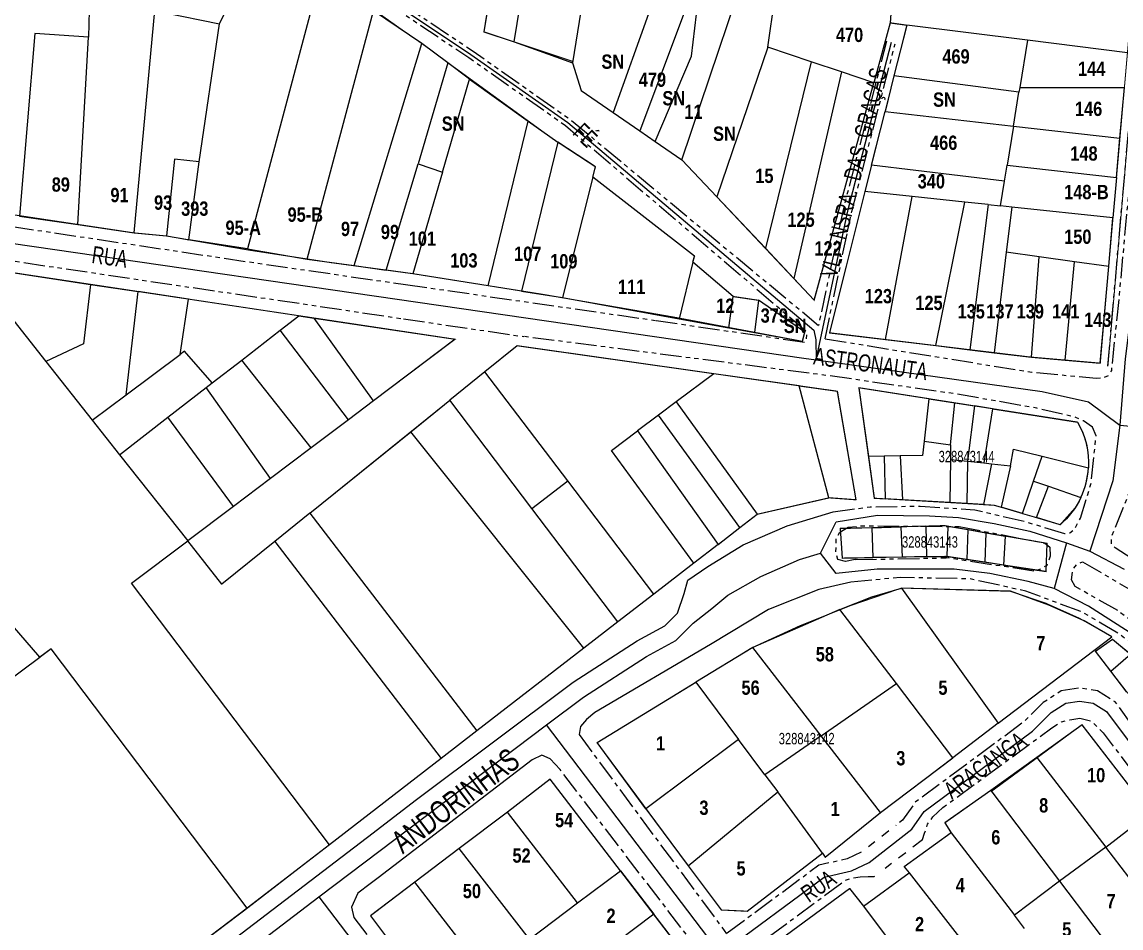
# Model space of a CAD drawing. Extents: x 204381 to 207261, y 4847713 to 4851061.
# Drawn here: x 205879.6 to 206072, y 4849772.9 to 4849931.5 of the extents above; entities that cross this region are included whole.
import ezdxf
from ezdxf.enums import TextEntityAlignment as Align

# ---------------------------------------------------------------- set-up
doc = ezdxf.new("R2010")
doc.units = 0
doc.header["$LTSCALE"] = 1.5
doc.header["$MEASUREMENT"] = 0
doc.linetypes.add('PHANTOMX2', pattern=[5, 2.5, -0.5, 0.5, -0.5, 0.5, -0.5])
doc.linetypes.add('TRACO_13', pattern=[8, 5, -1, 1, -1])
for name, color, linetype in [('CD-MALHA-LOTES', 40, 'CONTINUOUS'), ('CD_TXT_QUADRA', 7, 'CONTINUOUS'), ('HD-VALAS-DRENOS', 170, 'CONTINUOUS'), ('RU-QUADRAS', 210, 'CONTINUOUS'), ('SV-EIXO-RUA-N-PAV', 6, 'CONTINUOUS'), ('SV-EIXO-RUA-PAV', 20, 'CONTINUOUS'), ('SV-RUA-NAO-PAV-S-GUIA-C-GUIA', 7, 'PHANTOMX2'), ('SV-RUA-PAVIM-S-GUIA-C-GUIA', 7, 'CONTINUOUS'), ('SV-TXT-RUA-N-PAV-S-GUIA-C-GUIA', 7, 'CONTINUOUS'), ('SV-TXT-RUA-PAV-S-GUIA-C-GUIA', 7, 'CONTINUOUS'), ('Th_NmrPort', 7, 'CONTINUOUS')]:
    doc.layers.add(name, color=color, linetype=linetype)
doc.styles.add('3288-43-2D_TXT$0$ARIAL', font='ARIAL.TTF')
doc.styles.add('ARIAL', font='ARIAL.TTF')
doc.styles.get("Standard").update_dxf_attribs({"font": 'swisscbo.ttf'})

msp = doc.modelspace()

# ---------------------------------------------------------------- linework, layer by layer
at = {"layer": 'CD-MALHA-LOTES', "linetype": 'Continuous'}
for points in [[(205914.17, 4849931.18), (205922.04, 4849947.12)], [(205931.89, 4849940.09), (205919.03, 4849891.82)], [(205965.75, 4849928.03), (205967.29, 4849937.39)], [(205891.4, 4849935.91), (205891.24, 4849928.85)], [(205961.56, 4849936.58), (205960.44, 4849929.8)], [(205995.13, 4849907.37), (206004.83, 4849936.18)], [(206010.15, 4849927.08), (206011.4, 4849935.7)], [(205899.21, 4849894.59), (205902.85, 4849933.53)], [(205929.49, 4849890), (205941.13, 4849933.49)], [(205949.58, 4849927.72), (205941.13, 4849933.49)], [(205977.7, 4849935.21), (205975.98, 4849924.38)], [(205989.58, 4849933.78), (205983.08, 4849915.67)], [(205904.43, 4849933.2), (205914.17, 4849931.18)], [(205995.53, 4849933.13), (205987.77, 4849912.44)], [(205996.81, 4849925.54), (205997.69, 4849932.88)], [(206031.74, 4849932.96), (206031.62, 4849931.38)], [(205910.6, 4849907.04), (205914.17, 4849931.18)], [(205960.44, 4849929.8), (205965.75, 4849928.03)], [(206031.62, 4849931.38), (206028.74, 4849920.89)], [(206031.62, 4849931.38), (206034.5, 4849930.96)], [(206034.5, 4849930.96), (206032.27, 4849922.08)], [(206055.64, 4849928.32), (206034.5, 4849930.96)], [(205881.8, 4849929.48), (205879.1, 4849897.54)], [(205891.24, 4849928.85), (205881.8, 4849929.48)], [(205889.37, 4849896.08), (205891.24, 4849928.85)], [(205937.74, 4849888.86), (205949.58, 4849927.72)], [(205954.15, 4849924.34), (205949.58, 4849927.72)], [(205965.75, 4849928.03), (205975.98, 4849924.38)], [(206055.64, 4849928.32), (206054.28, 4849920.03)], [(206073.15, 4849926.13), (206055.64, 4849928.32)], [(206010.15, 4849927.08), (206001.26, 4849900.91)], [(206017.79, 4849924.54), (206010.15, 4849927.08)], [(205954.15, 4849924.34), (205948.93, 4849906.67)], [(205957.93, 4849921.49), (205954.15, 4849924.34)], [(205975.98, 4849924.38), (205977.49, 4849919.52)], [(205990.44, 4849910.6), (205996.81, 4849925.54)], [(206017.79, 4849924.54), (206009.75, 4849891.9)], [(206023.08, 4849922.77), (206017.79, 4849924.54)], [(206023.08, 4849922.77), (206014.72, 4849886.61)], [(206028.74, 4849920.89), (206023.08, 4849922.77)], [(206032.27, 4849922.08), (206030.71, 4849915.87)], [(206054.15, 4849919.21), (206032.27, 4849922.08)], [(205953.2, 4849905.25), (205957.93, 4849921.49)], [(205957.93, 4849921.49), (205968.23, 4849914.14)], [(206018.3, 4849882.79), (206028.74, 4849920.89)], [(206054.28, 4849920.03), (206054.15, 4849919.21)], [(206054.28, 4849920.03), (206072.62, 4849920.03)], [(206071.84, 4849911.19), (206072.62, 4849920.03)], [(205977.49, 4849919.52), (205983.08, 4849915.67)], [(206053.19, 4849913.28), (206054.15, 4849919.21)], [(205961.2, 4849885.34), (205968.23, 4849914.14)], [(205968.23, 4849914.14), (205973.39, 4849910.45)], [(205983.08, 4849915.67), (205987.77, 4849912.44)], [(206028.34, 4849906.45), (206030.71, 4849915.87)], [(206030.71, 4849915.87), (206053.19, 4849913.28)], [(205987.77, 4849912.44), (205990.44, 4849910.6)], [(206053.19, 4849913.28), (206052.08, 4849906.47)], [(206053.19, 4849913.28), (206071.84, 4849911.19)], [(205973.39, 4849910.45), (205967.04, 4849884.4)], [(205979.99, 4849906.13), (205973.39, 4849910.45)], [(205990.44, 4849910.6), (205995.13, 4849907.37)], [(206071.24, 4849904.31), (206071.84, 4849911.19)], [(205906.28, 4849907.49), (205904.86, 4849894.05)], [(205910.6, 4849907.04), (205906.28, 4849907.49)], [(205908.81, 4849893.35), (205910.6, 4849907.04)], [(205943.36, 4849888.09), (205948.93, 4849906.67)], [(205948.93, 4849906.67), (205953.2, 4849905.25)], [(206001.26, 4849900.91), (205995.13, 4849907.37)], [(206028.34, 4849906.45), (206027.19, 4849901.86)], [(206051.61, 4849903.62), (206028.34, 4849906.45)], [(206051.61, 4849903.62), (206052.08, 4849906.47)], [(206052.08, 4849906.47), (206071.24, 4849904.31)], [(205953.2, 4849905.25), (205948.01, 4849887.45)], [(205979.52, 4849904.36), (205979.99, 4849906.13)], [(205979.52, 4849904.36), (205974.2, 4849883.26)], [(205997.36, 4849890.51), (205979.52, 4849904.36)], [(206050.91, 4849899.33), (206051.61, 4849903.62)], [(206071.24, 4849904.31), (206070.62, 4849897.22)], [(206001.26, 4849900.91), (206009.75, 4849891.9)], [(206027.19, 4849901.86), (206020.97, 4849877.11)], [(206035.43, 4849900.98), (206027.19, 4849901.86)], [(206030.81, 4849875.92), (206035.43, 4849900.98)], [(206044.67, 4849900), (206035.43, 4849900.98)], [(206039.57, 4849874.86), (206044.67, 4849900)], [(206048.78, 4849899.55), (206044.67, 4849900)], [(206048.78, 4849899.55), (206045.54, 4849874.14)], [(206048.78, 4849899.55), (206050.91, 4849899.33)], [(206052.89, 4849899.11), (206050.91, 4849899.33)], [(206052.89, 4849899.11), (206051.94, 4849891.22)], [(206070.62, 4849897.22), (206052.89, 4849899.11)], [(205879.1, 4849897.54), (205889.37, 4849896.08)], [(206069.88, 4849888.71), (206070.62, 4849897.22)], [(205889.37, 4849896.08), (205899.21, 4849894.59)], [(205899.21, 4849894.59), (205904.86, 4849894.05)], [(205904.86, 4849894.05), (205907.58, 4849893.61)], [(205907.58, 4849893.61), (205908.81, 4849893.35)], [(205919.03, 4849891.82), (205908.81, 4849893.35)], [(205919.03, 4849891.82), (205929.49, 4849890)], [(206009.75, 4849891.9), (206014.72, 4849886.61)], [(206051.94, 4849891.22), (206049.82, 4849873.62)], [(206057.67, 4849890.42), (206051.94, 4849891.22)], [(205929.49, 4849890), (205937.74, 4849888.86)], [(205997.06, 4849889.45), (205994.65, 4849879.53)], [(205997.06, 4849889.45), (205997.36, 4849890.51)], [(206004.08, 4849883.47), (205997.06, 4849889.45)], [(206056.35, 4849872.84), (206057.67, 4849890.42)], [(206063.89, 4849889.54), (206057.67, 4849890.42)], [(206062.24, 4849872.33), (206063.89, 4849889.54)], [(206069.88, 4849888.71), (206063.89, 4849889.54)], [(205937.74, 4849888.86), (205943.36, 4849888.09)], [(205948.01, 4849887.45), (205943.36, 4849888.09)], [(205961.2, 4849885.34), (205948.01, 4849887.45)], [(206068.4, 4849871.79), (206069.88, 4849888.71)], [(205967.04, 4849884.4), (205961.2, 4849885.34)], [(206014.72, 4849886.61), (206018.3, 4849882.79)], [(205967.04, 4849884.4), (205974.2, 4849883.26)], [(206003.36, 4849877.95), (206004.08, 4849883.47)], [(206004.08, 4849883.47), (206008.54, 4849882.8)], [(205974.2, 4849883.26), (205994.65, 4849879.53)], [(206008.54, 4849882.8), (206007.83, 4849877.14)], [(206016.68, 4849877.23), (206008.54, 4849882.8)], [(205994.65, 4849879.53), (206003.36, 4849877.95)], [(206003.36, 4849877.95), (206007.83, 4849877.14)], [(206007.83, 4849877.14), (206016.22, 4849875.61)], [(206016.22, 4849875.61), (206016.68, 4849877.23)], [(206020.97, 4849877.11), (206030.81, 4849875.92)], [(206030.81, 4849875.92), (206039.57, 4849874.86)], [(206039.57, 4849874.86), (206045.54, 4849874.14)], [(206045.54, 4849874.14), (206049.82, 4849873.62)], [(206049.82, 4849873.62), (206056.35, 4849872.84)], [(206056.35, 4849872.84), (206062.24, 4849872.33)], [(206062.24, 4849872.33), (206068.4, 4849871.79)], [(206028.37, 4849830.87), (206033.61, 4849832.42)], [(206052.67, 4849831.85), (206033.61, 4849832.42)], [(206033.61, 4849832.42), (206050.51, 4849808.76)], [(206059.39, 4849829.44), (206052.67, 4849831.85)], [(206022.79, 4849828.65), (206028.37, 4849830.87)], [(206022.79, 4849828.65), (206007.56, 4849822.02)], [(206032.71, 4849815.68), (206022.79, 4849828.65)], [(206065.59, 4849826.69), (206059.39, 4849829.44)], [(206070.43, 4849823.9), (206065.59, 4849826.69)], [(206050.51, 4849808.76), (206070.43, 4849823.9)], [(206007.56, 4849822.02), (205997.56, 4849815.95)], [(206019.51, 4849806.55), (206007.56, 4849822.02)], [(205980.31, 4849805.36), (205997.56, 4849815.95)], [(205997.56, 4849815.95), (206005.05, 4849805.91)], [(206019.51, 4849806.55), (206032.71, 4849815.68)], [(206042.55, 4849802.71), (206032.71, 4849815.68)], [(206050.51, 4849808.76), (206042.55, 4849802.71)], [(206065.21, 4849808.48), (206057.26, 4849802.76)], [(206077.13, 4849793.08), (206065.21, 4849808.48)], [(206019.51, 4849806.55), (206009.66, 4849799.74)], [(206029.91, 4849793.1), (206019.51, 4849806.55)], [(205988.83, 4849793.78), (205980.31, 4849805.36)], [(206005.05, 4849805.91), (205988.83, 4849793.78)], [(206009.66, 4849799.74), (206005.05, 4849805.91)], [(206029.91, 4849793.1), (206042.55, 4849802.71)], [(206057.26, 4849802.76), (206049.24, 4849796.99)], [(206057.26, 4849802.76), (206069.34, 4849787.08)], [(205972.06, 4849798.94), (205964.6, 4849793.2)], [(205984.35, 4849782.94), (205972.06, 4849798.94)], [(206009.66, 4849799.74), (206011.91, 4849796.72)], [(206049.24, 4849796.99), (206041.18, 4849791.29)], [(206049.24, 4849796.99), (206061.25, 4849781.12)], [(205996.25, 4849783.81), (206011.91, 4849796.72)], [(206019.73, 4849785.98), (206011.91, 4849796.72)], [(205964.6, 4849793.2), (205956.1, 4849786.8)], [(205976.87, 4849777.31), (205964.6, 4849793.2)], [(205988.83, 4849793.78), (205996.25, 4849783.81)], [(206020.24, 4849785.29), (206029.91, 4849793.1)], [(206069.34, 4849787.08), (206077.13, 4849793.08)], [(206041.18, 4849791.29), (206042.26, 4849789.54)], [(206042.26, 4849789.54), (206034.06, 4849783.61)], [(206042.26, 4849789.54), (206053.4, 4849775.18)], [(205956.1, 4849786.8), (205948.37, 4849780.93)], [(205968.43, 4849770.94), (205956.1, 4849786.8)], [(206006.56, 4849775.85), (206019.73, 4849785.98)], [(206019.73, 4849785.98), (206020.24, 4849785.29)], [(206069.34, 4849787.08), (206061.25, 4849781.12)], [(206081.43, 4849771.29), (206069.34, 4849787.08)], [(205996.25, 4849783.81), (206002.01, 4849776.06)], [(206034.06, 4849783.61), (206034.92, 4849782.57)], [(205976.87, 4849777.31), (205984.35, 4849782.94)], [(205984.35, 4849782.94), (205990.2, 4849775.34)], [(206026.95, 4849776.75), (206034.92, 4849782.57)], [(206034.92, 4849782.57), (206047.22, 4849766.74)], [(205948.37, 4849780.93), (205940.6, 4849775.02)], [(205960.65, 4849764.97), (205948.37, 4849780.93)], [(206008.34, 4849767.96), (206024.49, 4849779.82)], [(206024.49, 4849779.82), (206026.95, 4849776.75)], [(206061.25, 4849781.12), (206053.4, 4849775.18)], [(206061.25, 4849781.12), (206073.26, 4849765.25)], [(205919.02, 4849776.35), (205796.27, 4849683.29)], [(205968.43, 4849770.94), (205976.87, 4849777.31)], [(206002.01, 4849776.06), (206006.56, 4849775.85)], [(206026.95, 4849776.75), (206031.25, 4849770.96)], [(205940.6, 4849775.02), (205952.68, 4849758.92)], [(205990.2, 4849775.34), (205974.3, 4849763.31)], [(205996.14, 4849767.56), (205990.2, 4849775.34)], [(206055.1, 4849772.84), (206053.4, 4849775.18)]]:
    msp.add_lwpolyline(points, dxfattribs=at)
at = {"layer": 'CD-MALHA-LOTES'}
for points in [[(205882.71, 4849820.29), (205816.51, 4849896.89)], [(205870.55, 4849888.75), (205883.72, 4849872.1)], [(205870.55, 4849888.75), (205891.59, 4849885.58)], [(205891.59, 4849885.58), (205890.35, 4849875.18), (205883.72, 4849872.1)], [(205891.59, 4849885.58), (205899.93, 4849884.33)], [(205897.81, 4849866.24), (205899.93, 4849884.33)], [(205907.27, 4849873.33), (205908.72, 4849883), (205899.93, 4849884.33)], [(205924.77, 4849877.55), (205928.04, 4849880.09), (205930.72, 4849879.69)], [(205930.72, 4849879.69), (205955.43, 4849875.97), (205941.13, 4849865.19)], [(205941.13, 4849865.19), (205930.72, 4849879.69)], [(205918.05, 4849872.34), (205924.77, 4849877.55)], [(205936.76, 4849861.89), (205924.77, 4849877.55)], [(205912.89, 4849868.33), (205908.03, 4849873.9), (205907.27, 4849873.33)], [(206000.72, 4849869.94), (205966.28, 4849874.83), (205960.61, 4849870.25)], [(205883.72, 4849872.1), (205891.87, 4849861.79)], [(205897.81, 4849866.24), (205907.27, 4849873.33)], [(205912.89, 4849868.33), (205918.05, 4849872.34)], [(205930.22, 4849856.96), (205918.05, 4849872.34)], [(205960.61, 4849870.25), (205954.46, 4849865.29)], [(205975.13, 4849851.16), (205960.61, 4849870.25)], [(206000.72, 4849869.94), (205994.13, 4849865)], [(206015.66, 4849867.82), (206000.72, 4849869.94)], [(205911.81, 4849867.5), (205912.89, 4849868.33)], [(205891.87, 4849861.79), (205897.81, 4849866.24)], [(205905.12, 4849862.31), (205911.81, 4849867.5)], [(205923.1, 4849851.6), (205911.81, 4849867.5)], [(206020.86, 4849848.21), (206015.66, 4849867.82)], [(206015.66, 4849867.82), (206022.31, 4849866.88), (206025.59, 4849847.86), (206020.86, 4849848.21)], [(206038.35, 4849865.57), (206026.11, 4849867.48), (206027.78, 4849855.47)], [(205941.13, 4849865.19), (205936.76, 4849861.89)], [(205947.65, 4849859.79), (205954.46, 4849865.29)], [(205968.82, 4849846.35), (205954.46, 4849865.29)], [(205994.13, 4849865), (205991.05, 4849862.69)], [(205994.13, 4849865), (206008.29, 4849845.33)], [(206038.35, 4849865.57), (206037.53, 4849858.11)], [(206038.35, 4849865.57), (206042.94, 4849864.84)], [(206042.17, 4849857.48), (206042.94, 4849864.84)], [(206042.94, 4849864.84), (206046.37, 4849864.31)], [(206046.37, 4849864.31), (206045.13, 4849854.61)], [(206049.51, 4849863.82), (206046.37, 4849864.31)], [(205896.66, 4849855.74), (205905.12, 4849862.31)], [(205916.6, 4849846.7), (205905.12, 4849862.31)], [(205991.05, 4849862.69), (205987.38, 4849859.94)], [(206005.27, 4849842.99), (205991.05, 4849862.69)], [(206049.51, 4849863.82), (206048, 4849854.31)], [(205891.87, 4849861.79), (205896.66, 4849855.74)], [(205936.76, 4849861.89), (205930.22, 4849856.96)], [(205930, 4849845.55), (205947.65, 4849859.79)], [(205977.96, 4849821.89), (205947.65, 4849859.79)], [(205997.23, 4849836.78), (205982.77, 4849856.48), (205987.38, 4849859.94)], [(205987.38, 4849859.94), (206001.46, 4849840.05)], [(205930.22, 4849856.96), (205923.1, 4849851.6)], [(206037.53, 4849858.11), (206037.26, 4849855.61), (206033.34, 4849855.55)], [(206037.53, 4849858.11), (206042.17, 4849857.48)], [(206042.17, 4849857.48), (206042.14, 4849854.93)], [(206052.7, 4849853.81), (206053.19, 4849856.73), (206058.21, 4849855.49)], [(205896.66, 4849855.74), (205908.58, 4849840.66)], [(206030.52, 4849855.51), (206027.78, 4849855.47)], [(206027.78, 4849855.47), (206028.8, 4849848.15), (206030.7, 4849848.04)], [(206033.34, 4849855.55), (206030.52, 4849855.51)], [(206030.52, 4849855.51), (206030.7, 4849848.04)], [(206033.34, 4849855.55), (206033.76, 4849847.86)], [(206042.14, 4849854.93), (206042.04, 4849847.37)], [(206042.14, 4849854.93), (206045.13, 4849854.61)], [(206045.13, 4849854.61), (206045.04, 4849847.2)], [(206045.13, 4849854.61), (206048, 4849854.31)], [(206056.71, 4849851.12), (206058.21, 4849855.49)], [(206058.21, 4849855.49), (206066.33, 4849853.48)], [(206049.33, 4849854.17), (206047.95, 4849847.03)], [(206048, 4849854.31), (206049.33, 4849854.17)], [(206049.33, 4849854.17), (206052.7, 4849853.81)], [(206052.7, 4849853.81), (206051.02, 4849846.57)], [(205923.1, 4849851.6), (205916.6, 4849846.7)], [(205968.82, 4849846.35), (205975.13, 4849851.16)], [(205990.19, 4849831.34), (205975.13, 4849851.16)], [(206054.76, 4849845.46), (206056.71, 4849851.12)], [(206056.71, 4849851.12), (206059.3, 4849850.23)], [(206057.2, 4849844.74), (206059.3, 4849850.23)], [(206059.3, 4849850.23), (206065.01, 4849848.28)], [(206008.29, 4849845.33), (206020.86, 4849848.21)], [(206033.76, 4849847.86), (206030.7, 4849848.04)], [(206042.04, 4849847.37), (206033.76, 4849847.86)], [(206045.04, 4849847.2), (206042.04, 4849847.37)], [(206047.95, 4849847.03), (206045.04, 4849847.2)], [(206047.95, 4849847.03), (206049.83, 4849846.92), (206051.02, 4849846.57)], [(205916.6, 4849846.7), (205908.58, 4849840.66)], [(205930, 4849845.55), (205923.82, 4849840.57)], [(205930, 4849845.55), (205959.22, 4849807.41)], [(205983.9, 4849826.48), (205968.82, 4849846.35)], [(206005.27, 4849842.99), (206008.29, 4849845.33)], [(206054.76, 4849845.46), (206051.02, 4849846.57)], [(206054.76, 4849845.46), (206057.2, 4849844.74)], [(206001.46, 4849840.05), (206005.27, 4849842.99)], [(206028.36, 4849842.98), (206022.85, 4849842.82), (206023.21, 4849837.67), (206028.54, 4849837.76)], [(206028.36, 4849842.98), (206033.45, 4849843.13)], [(206028.36, 4849842.98), (206028.54, 4849837.76)], [(206037.82, 4849843.26), (206033.45, 4849843.13)], [(206033.45, 4849843.13), (206033.69, 4849837.84)], [(206037.82, 4849843.26), (206041.11, 4849843.36), (206041.71, 4849843.25)], [(206037.82, 4849843.26), (206037.94, 4849837.92)], [(206041.71, 4849843.25), (206041.53, 4849837.93)], [(206041.71, 4849843.25), (206045.18, 4849842.65)], [(206045.18, 4849842.65), (206045.01, 4849837.42)], [(206045.18, 4849842.65), (206048.36, 4849842.1)], [(206048.36, 4849842.1), (206048.18, 4849836.94)], [(206048.36, 4849842.1), (206051.71, 4849841.52)], [(206051.71, 4849841.52), (206051.47, 4849836.45)], [(206051.47, 4849836.45), (206058.9, 4849835.34), (206059.08, 4849840.24), (206051.71, 4849841.52)], [(205933.44, 4849787.49), (205898.77, 4849833.26), (205908.58, 4849840.66)], [(205923.82, 4849840.57), (205914.56, 4849833.1), (205908.58, 4849840.66)], [(205923.82, 4849840.57), (205952.98, 4849802.59)], [(206001.46, 4849840.05), (205997.23, 4849836.78)], [(206033.69, 4849837.84), (206028.54, 4849837.76)], [(206037.94, 4849837.92), (206033.69, 4849837.84)], [(206037.94, 4849837.92), (206041.53, 4849837.93)], [(206045.01, 4849837.42), (206041.53, 4849837.93)], [(206048.18, 4849836.94), (206045.01, 4849837.42)], [(205997.23, 4849836.78), (205990.19, 4849831.34)], [(206051.47, 4849836.45), (206048.18, 4849836.94)], [(205990.19, 4849831.34), (205983.9, 4849826.48)], [(205983.9, 4849826.48), (205977.96, 4849821.89)], [(205919.02, 4849776.35), (205884.69, 4849821.77), (205882.71, 4849820.29)], [(205977.96, 4849821.89), (205959.22, 4849807.41)], [(206070.23, 4849817.88), (206067.55, 4849821.37), (206070.54, 4849823.46), (206073.71, 4849820.86)], [(205494.51, 4849528.96), (205622.23, 4849624.75), (205796.26, 4849755.93), (205882.71, 4849820.29)], [(206070.23, 4849817.88), (206073.71, 4849820.86)], [(206073.06, 4849814.21), (206070.23, 4849817.88)], [(205959.22, 4849807.41), (205952.98, 4849802.59)], [(205952.98, 4849802.59), (205933.44, 4849787.49)], [(205933.44, 4849787.49), (205919.02, 4849776.35)]]:
    msp.add_lwpolyline(points, dxfattribs=at)
for points in [[(206049.51, 4849863.82), (206064.4, 4849861.48, -0.148323), (206066.33, 4849853.48, 0.148323)], [(206065.01, 4849848.28, -0.107253), (206061.35, 4849843.51), (206057.2, 4849844.74)]]:
    msp.add_lwpolyline(points, format="xyb", dxfattribs=at)
msp.add_arc((206052.18, 4849854.31), 14.17, 334.8169, 356.6568, dxfattribs=at)
at = {"layer": 'HD-VALAS-DRENOS', "linetype": 'PHANTOMX2', "const_width": 0.18, "flags": 128}
msp.add_lwpolyline([(206069.73, 4849871.25), (206073.58, 4849915.34), (206077.21, 4849955.87), (206077.39, 4849958.58), (206077.37, 4849960.58), (206076.49, 4849962.88), (206075.66, 4849961.46), (206055.53, 4849963.38), (206044.46, 4849965.13)], dxfattribs=at)
at = {"layer": 'HD-VALAS-DRENOS', "linetype": 'PHANTOMX2', "flags": 128}
msp.add_lwpolyline([(206069.73, 4849871.25), (206073.58, 4849915.34), (206077.21, 4849955.87), (206077.39, 4849958.58), (206077.37, 4849960.58), (206076.49, 4849962.88), (206075.66, 4849961.46), (206055.53, 4849963.38), (206044.46, 4849965.13)], dxfattribs=at)
at = {"layer": 'RU-QUADRAS', "color": 6, "linetype": 'Continuous', "const_width": 0.18}
msp.add_lwpolyline([(205829.86, 4849995), (205895.35, 4849985.67), (205895.03, 4849982.16), (205896.97, 4849974.15), (205899.96, 4849968.03), (205906.29, 4849958.7), (205914.03, 4849952.84), (205949.58, 4849927.72), (205973.39, 4849910.45), (205979.99, 4849906.13), (205979.52, 4849904.36), (205997.36, 4849890.51), (205997.06, 4849889.45), (206004.08, 4849883.47), (206008.54, 4849882.8), (206016.68, 4849877.23), (206016.22, 4849875.61, 0.010668), (205948.01, 4849887.45, -0.013074), (205904.86, 4849894.05), (205899.21, 4849894.59, 0.007006), (205808.33, 4849907.37, 0.044063)], format="xyb", dxfattribs=at)
msp.add_lwpolyline([(206075.86, 4849957.12), (206068.4, 4849871.79), (206056.15, 4849872.86), (206020.97, 4849877.11), (206034.5, 4849930.96), (206031.62, 4849931.38), (206018.3, 4849882.79), (205995.13, 4849907.37), (205977.49, 4849919.52), (205975.89, 4849924.66), (205960.44, 4849929.8), (205961.56, 4849936.58)], dxfattribs=at)
for points in [[(205436, 4849607.64), (205796.2, 4849879.49), (205816.51, 4849896.89), (205955.43, 4849875.97), (205908.58, 4849840.66), (205914.56, 4849833.1), (205966.28, 4849874.83), (206022.31, 4849866.88), (206025.59, 4849847.86), (206020.86, 4849848.21), (206008.29, 4849845.33), (205919.02, 4849776.35), (205884.69, 4849821.77), (205796.26, 4849755.93, -0.001207), (205494.51, 4849528.96)], [(206026.11, 4849867.48), (206064.4, 4849861.48, -0.287026), (206063.98, 4849846.46), (206061.35, 4849843.51), (206049.83, 4849846.92), (206028.8, 4849848.15)], [(205980.31, 4849805.36), (206007.19, 4849821.87, -0.037374), (206033.61, 4849832.42), (206052.67, 4849831.85, -0.071596), (206070.43, 4849823.9), (206029.91, 4849793.1), (206020.24, 4849785.29), (206019.73, 4849785.98), (206006.56, 4849775.85), (206002.01, 4849776.06)], [(205494.51, 4849528.96, 0.001207), (205796.26, 4849755.93), (205884.69, 4849821.77), (205919.02, 4849776.35, 0.002216), (205650.7, 4849571.91), (205529.91, 4849480.36)], [(205940.6, 4849775.02), (205972.06, 4849798.94), (206057.02, 4849687.83), (206025.15, 4849663.37, -0.003605)]]:
    msp.add_lwpolyline(points, format="xyb", close=True, dxfattribs=at)
for points in [[(206022.85, 4849842.82), (206041.11, 4849843.36), (206059.08, 4849840.24), (206058.9, 4849835.34), (206041.29, 4849837.97), (206023.21, 4849837.67)], [(206067.55, 4849821.37), (206070.54, 4849823.46), (206094.21, 4849804.12), (206099.42, 4849809), (206153.9, 4849765.31), (206148.71, 4849759.61), (206151.49, 4849757.33), (206130.13, 4849740.17), (206105.36, 4849772.65), (206105.19, 4849772.52)], [(206008.34, 4849767.96), (206024.49, 4849779.82), (206026.95, 4849776.75), (206034.92, 4849782.57), (206034.06, 4849783.61), (206042.26, 4849789.54), (206041.18, 4849791.29), (206049.24, 4849796.99), (206049.31, 4849796.79), (206065.21, 4849808.48), (206087.33, 4849779.89), (206086.77, 4849775.43), (206065.46, 4849759.37), (206067.38, 4849756.88), (206051.28, 4849744.67), (206050.32, 4849745.91), (206034.42, 4849733.8)]]:
    msp.add_lwpolyline(points, close=True, dxfattribs=at)
at = {"layer": 'SV-EIXO-RUA-N-PAV', "flags": 128}
for points in [[(206087.55, 4850058.13), (206086.12, 4850021.17), (206085.53, 4850015.06), (206083.16, 4849984.17), (206081.51, 4849963.73), (206079.65, 4849940.69), (206078.28, 4849927.26), (206077.14, 4849912.41), (206075.99, 4849900.01), (206074.69, 4849887.76), (206072.74, 4849872.52), (206071.79, 4849860.91), (206070.58, 4849851.19), (206066.58, 4849838.85)], [(205896.2, 4849989.8), (205895.64, 4849982.51), (205896.53, 4849978.36), (205897.91, 4849974.4), (205900.61, 4849968.72), (205904.57, 4849964.07), (205907.64, 4849961.36), (205911.45, 4849957.12), (205926.61, 4849946.97), (205958.19, 4849925.82), (205975.13, 4849913.92), (206018.24, 4849877.59), (206018.6, 4849875.87), (206018.65, 4849872.36)], [(206018.65, 4849872.36), (206024.22, 4849898.7), (206031.81, 4849927.98)], [(205796.42, 4849904.71), (205817.67, 4849901.47), (206016.5, 4849872.67), (206018.65, 4849872.36), (206058.2, 4849866.82), (206066.32, 4849864.99), (206071.79, 4849860.91), (206078.01, 4849860.33), (206105.69, 4849856.25), (206129.22, 4849851.12), (206137.64, 4849849.74), (206146.56, 4849850.3), (206149.16, 4849849.74), (206170.18, 4849844.29)], [(206074.26, 4849824.18), (206066.33, 4849829.22), (206060.33, 4849832.34), (206055.76, 4849833.55), (206049.04, 4849834.99), (206042.79, 4849835.71), (206036.31, 4849835.71), (206029.34, 4849835.71), (206022.13, 4849834.99), (206019.38, 4849838.55), (206022.16, 4849844.03), (206029.36, 4849845.18), (206038.48, 4849845.04), (206043.54, 4849844.77), (206049.83, 4849843.72), (206056.07, 4849842.37), (206062.49, 4849840.32), (206066.58, 4849838.85), (206072.6, 4849835.71)], [(206062.49, 4849840.32), (206060.33, 4849832.34)], [(206001.91, 4849768.37), (206020.06, 4849781.82), (206024.8, 4849782.91), (206027.9, 4849784.37), (206035.38, 4849790.21), (206037.57, 4849793.31), (206056.54, 4849807.35), (206059.82, 4849810.64), (206062.38, 4849812.28), (206064.75, 4849812.64), (206067.12, 4849812.28), (206069.49, 4849810.82), (206094.48, 4849777.44)], [(206157.99, 4849563.18), (206126.57, 4849604.5), (206094.62, 4849646.49), (206064.72, 4849686.01), (206033.09, 4849727.39), (206001.91, 4849768.37), (205971.41, 4849808.47)], [(205931.54, 4849778.34), (205963.04, 4849736.97), (205994.1, 4849696.2), (206024.73, 4849655.81), (206055.97, 4849614.95), (206086.75, 4849574.54), (206118.65, 4849532.65)]]:
    msp.add_lwpolyline(points, dxfattribs=at)
at = {"layer": 'SV-EIXO-RUA-PAV', "flags": 128}
msp.add_lwpolyline([(205796.25, 4849674.71), (205812.56, 4849687.36), (205827.55, 4849699), (205852, 4849717.65), (205931.54, 4849778.34), (205971.41, 4849808.47), (205977.89, 4849813.31), (205988.94, 4849820.45), (205994.07, 4849823.26), (205997.08, 4849826.27), (206000.37, 4849828.84), (206003.17, 4849831.15), (206008.95, 4849834.45), (206015.71, 4849837.42), (206019.38, 4849838.55)], dxfattribs=at)
at = {"layer": 'SV-RUA-NAO-PAV-S-GUIA-C-GUIA'}
msp.add_line((206025.46, 4849837.39), (206041.42, 4849837.7), dxfattribs=at)
at = {"layer": 'SV-RUA-NAO-PAV-S-GUIA-C-GUIA', "flags": 128}
for points in [[(205895.69, 4849987.77), (205895.27, 4849982.05), (205897.31, 4849974.13), (205900.07, 4849968.34), (205903.3, 4849964.2), (205906.58, 4849960.63), (205911.02, 4849956.62), (205949.41, 4849930.91), (205957.82, 4849925.28), (205974.72, 4849913.41), (206016.97, 4849877.31), (206016.88, 4849875.42)], [(205896.54, 4849987.63), (205896.13, 4849982.6), (205896.88, 4849978.35), (205898.53, 4849974.69), (205901.18, 4849969.11), (205905.35, 4849964.77), (205908.14, 4849961.82), (205911.9, 4849957.64), (205949.51, 4849932.46), (205958.58, 4849926.39), (205975.57, 4849914.45), (206019.05, 4849878.4)], [(206020.19, 4849876.06), (206039.3, 4849872.97), (206056.38, 4849870.22), (206067.66, 4849869.16), (206069.03, 4849869.29), (206069.89, 4849869.66), (206070.39, 4849870.53), (206071.77, 4849883.83), (206073.73, 4849905.13), (206075.62, 4849927.92), (206077.55, 4849951.52), (206078.19, 4849958.28), (206078.28, 4849960.24), (206078.21, 4849961.84), (206077.6, 4849962.88), (206076, 4849963.17), (206055.66, 4849965.19), (206020.4, 4849969.67), (205981.32, 4849975.22), (205955.27, 4849979.32), (205952.31, 4849979.75), (205896.54, 4849987.63)], [(206030.98, 4849928.16), (206023.4, 4849898.86), (206019.05, 4849878.4)], [(206020.19, 4849876.06), (206024.88, 4849898.36), (206032.47, 4849927.67)], [(205796.27, 4849907.88), (205922.22, 4849889.08), (205946.73, 4849885.56)], [(205796.27, 4849881.28), (205807.52, 4849889.86), (205816.73, 4849897.8), (205858.79, 4849892.51), (205946.37, 4849879.56)], [(205946.73, 4849885.56), (205990.6, 4849879.25)], [(205946.37, 4849879.56), (205967.42, 4849876.45)], [(205990.6, 4849879.25), (206016.88, 4849875.42)], [(206021.62, 4849845.76), (206028.09, 4849846.64), (206036.86, 4849846.77), (206046.45, 4849846.11), (206055.29, 4849844.05), (206062.1, 4849841.95), (206063.09, 4849842.07), (206063.95, 4849842.81), (206064.94, 4849844.67), (206066.8, 4849850.79), (206067.66, 4849859.08), (206067.05, 4849860.57), (206065.44, 4849861.68), (206064.11, 4849862.28), (206057.27, 4849863.91), (206043.17, 4849866.38), (206020.78, 4849869.6), (205967.42, 4849876.45)], [(206138.18, 4849848.88), (206079.06, 4849859.19), (206078.14, 4849859.19), (206077.22, 4849858.47), (206070.28, 4849841.23), (206070.28, 4849840.21), (206071, 4849839.5), (206087.23, 4849828.95), (206099.79, 4849818.96), (206123.23, 4849799.09), (206133.83, 4849789.88), (206151.47, 4849775.37), (206157.91, 4849771.38)], [(206025.46, 4849837.39), (206023.76, 4849837.08), (206022.41, 4849837.42), (206022.1, 4849838.67), (206022.14, 4849840.96), (206022.76, 4849842.2), (206024.24, 4849843.06), (206026.72, 4849843.31), (206043.66, 4849843.19)], [(206043.66, 4849843.19), (206058.61, 4849840.31), (206059.57, 4849839.56), (206059.62, 4849837.99), (206059.01, 4849836.38), (206058.02, 4849835.76), (206056.78, 4849835.39)], [(206056.78, 4849835.39), (206041.42, 4849837.7)], [(206071.44, 4849828.46), (206064.02, 4849832.67), (206063.37, 4849833.84), (206063.56, 4849835.65), (206064.3, 4849836.55), (206065.3, 4849837.01)], [(206065.3, 4849837.01), (206081.29, 4849827.7)], [(206152.14, 4849757.41), (206120.12, 4849783.75), (206086.38, 4849813.18), (206071.82, 4849824.31), (206065.18, 4849828.25), (206055.33, 4849831.87), (206045.61, 4849834.03), (206033.35, 4849834.27), (206024.7, 4849833.44)], [(206092.65, 4849818.2), (206092.78, 4849817.08), (206092.01, 4849815.73), (206091.17, 4849814.73), (206090.18, 4849814.48), (206089.44, 4849815.1), (206071.44, 4849828.46)]]:
    msp.add_lwpolyline(points, dxfattribs=at)
at = {"layer": 'SV-RUA-NAO-PAV-S-GUIA-C-GUIA', "linetype": 'TRACO_13', "ltscale": 0.5, "flags": 128}
for points in [[(206065.09, 4849746.57), (206067.42, 4849748.33), (206068.7, 4849750.71), (206088.04, 4849765.62), (206090.81, 4849766.54), (206093.47, 4849768.76), (206095.08, 4849771.29), (206096.25, 4849777.93), (206071.02, 4849812.49), (206067.9, 4849814.41), (206064.75, 4849814.9), (206061.57, 4849814.41), (206058.42, 4849812.38), (206055.08, 4849809.05), (206035.96, 4849794.89), (206033.75, 4849791.76), (206032.61, 4849790.87)], [(206035.57, 4849787.1), (206037.27, 4849788.4), (206037.61, 4849789.5), (206038.15, 4849791.06), (206039.09, 4849792.37), (206040.82, 4849793.99), (206059.91, 4849807.93), (206061.6, 4849808.99), (206063.05, 4849809.36), (206064.8, 4849809.62), (206066.8, 4849809.14), (206068.92, 4849807.06), (206081.94, 4849789.81), (206086.75, 4849783.49)], [(205977.11, 4849806.77), (206002.95, 4849771.91)], [(205937.69, 4849774.76), (206015.42, 4849672.43), (206025.2, 4849659.46), (206025.96, 4849659.02), (206026.71, 4849659.03), (206027.46, 4849659.24), (206047.08, 4849674.06), (206059.81, 4849683.67), (206061.19, 4849685.04), (206061.17, 4849686.2), (206060.91, 4849686.89), (205973.8, 4849800.64)], [(206031.38, 4849789.91), (206030.13, 4849788.94)], [(206028.9, 4849787.97), (206027.79, 4849787.11)], [(206026.52, 4849786.18), (206024.07, 4849785.03), (206019.11, 4849783.88), (206002.95, 4849771.91)], [(206033.07, 4849785.19), (206034.33, 4849786.15)], [(206030.71, 4849783.38), (206031.82, 4849784.24)], [(206037.32, 4849734.18), (206035.23, 4849732.61), (206034.28, 4849732.05), (206033.58, 4849732.04), (206032.12, 4849733.13), (206008.16, 4849765.35), (206007.29, 4849767.15), (206007.58, 4849768.7), (206009.11, 4849770.47), (206023.73, 4849781.26), (206024.72, 4849781.57), (206026.37, 4849781.89), (206027.72, 4849781.9), (206028.77, 4849781.91), (206029.46, 4849782.43)]]:
    msp.add_lwpolyline(points, dxfattribs=at)
at = {"layer": 'SV-RUA-PAVIM-S-GUIA-C-GUIA', "flags": 128}
for points in [[(205796.26, 4849678.92), (205825.62, 4849701.52), (205941.04, 4849789.58), (205948.42, 4849795.23), (205976.07, 4849815.92), (205987.32, 4849823.18), (205992.14, 4849825.83), (205994.33, 4849828), (205995.55, 4849831.47), (205996.17, 4849833.78), (205999.65, 4849836.21), (206005.88, 4849839.99), (206013.57, 4849843.32), (206021.62, 4849845.76)], [(206024.7, 4849833.44), (206019.11, 4849832.18), (206010.28, 4849828.65), (206000.13, 4849822.55), (205979.88, 4849810.65), (205978.44, 4849809.43), (205977.35, 4849808.17), (205977.11, 4849806.77)], [(205973.8, 4849800.64), (205972.07, 4849802.51), (205970.62, 4849803.17), (205968.92, 4849802.34), (205941.94, 4849781.69), (205940.51, 4849780.62), (205938.37, 4849779.01), (205937.25, 4849776.57), (205937.69, 4849774.76)]]:
    msp.add_lwpolyline(points, dxfattribs=at)

# ---------------------------------------------------------------- texts
at = {"layer": 'CD_TXT_QUADRA', "color": 7, "linetype": 'Continuous', "style": 'ARIAL', "width": 0.7}
for s, p in [('328843144', (206044.98, 4849855.44)), ('328843143', (206038.57, 4849840.49)), ('328843142', (206016.98, 4849806.06))]:
    msp.add_text(s, height=2, dxfattribs=at).set_placement(p, align=Align.MIDDLE)
at = {"layer": 'SV-TXT-RUA-N-PAV-S-GUIA-C-GUIA', "width": 0.7}
for s, rotation, style, p in [('VL.   NSRA.  DAS  GRAÇAS', 76.3413, '3288-43-2D_TXT$0$ARIAL', (206022.21, 4849886.58)), ('FÉ', 316, 'ARIAL', (205975.83, 4849911.94)), ('RUA                                                                                                                                                     ASTRONAUTA', 352, 'ARIAL', (205891.65, 4849889.35)), ('ARACANGA', 36, 'ARIAL', (206042.42, 4849795.34)), ('RUA', 35, 'ARIAL', (206017.35, 4849777.26))]:
    msp.add_text(s, height=3, rotation=rotation, dxfattribs=dict(at, style=style)).set_placement(p)
at = {"layer": 'SV-TXT-RUA-PAV-S-GUIA-C-GUIA', "style": 'ARIAL', "width": 0.7}
msp.add_text('ANDORINHAS', height=4, rotation=37, dxfattribs=at).set_placement((205946.24, 4849785.77))
at = {"layer": 'Th_NmrPort', "color": 1}
for s, p in [('470', (206022.1, 4849929.26)), ('SN', (205981.04, 4849924.57)), ('469', (206040.74, 4849925.48)), ('144', (206064.5, 4849923.33)), ('479', (205987.58, 4849921.42)), ('SN', (205991.72, 4849918.17)), ('SN', (206039.12, 4849917.93)), ('11', (205995.57, 4849915.8)), ('146', (206063.96, 4849916.31)), ('SN', (205953.08, 4849913.72)), ('SN', (206000.59, 4849911.96)), ('466', (206038.58, 4849910.38)), ('148', (206063.15, 4849908.49)), ('15', (206007.98, 4849904.58)), ('340', (206036.42, 4849903.63)), ('89', (205884.77, 4849903.06)), ('148-B', (206062.07, 4849901.74)), ('91', (205895.05, 4849901.22)), ('93', (205902.69, 4849899.9)), ('393', (205907.43, 4849898.84)), ('95-B', (205926.07, 4849897.79)), ('125', (206013.6, 4849896.9)), ('95-A', (205915.2, 4849895.49)), ('97', (205935.42, 4849895.29)), ('99', (205942.41, 4849894.76)), ('150', (206062.07, 4849893.92)), ('101', (205947.29, 4849893.58)), ('122', (206018.33, 4849891.88)), ('103', (205954.56, 4849889.77)), ('107', (205965.74, 4849890.94)), ('109', (205972.06, 4849889.63)), ('111', (205983.94, 4849885.15)), ('123', (206027.15, 4849883.52)), ('125', (206036.01, 4849882.34)), ('12', (206001.13, 4849881.83)), ('379', (206008.92, 4849880.13)), ('135', (206043.4, 4849880.86)), ('137', (206048.43, 4849880.86)), ('139', (206053.75, 4849880.86)), ('141', (206059.96, 4849880.86)), ('SN', (206012.97, 4849878.31)), ('143', (206065.57, 4849879.38)), ('7', (206057.18, 4849822.78)), ('58', (206018.57, 4849820.83)), ('56', (206005.56, 4849814.98)), ('5', (206040.04, 4849814.98)), ('1', (205990.6, 4849805.23)), ('3', (206032.67, 4849802.63)), ('10', (206066.08, 4849799.66)), ('3', (205998.19, 4849793.96)), ('1', (206021.18, 4849793.74)), ('8', (206057.69, 4849794.38)), ('54', (205972.91, 4849791.8)), ('6', (206049.3, 4849788.79)), ('52', (205965.46, 4849785.59)), ('5', (206004.69, 4849783.34)), ('4', (206043.09, 4849780.41)), ('50', (205956.76, 4849779.38)), ('7', (206069.49, 4849777.62)), ('2', (205981.92, 4849775.04)), ('2', (206035.95, 4849773.58)), ('5', (206061.73, 4849772.65))]:
    msp.add_text(s, height=2.5, dxfattribs=at).set_placement(p, align=Align.MIDDLE_LEFT)

doc.saveas('drawing.dxf')
